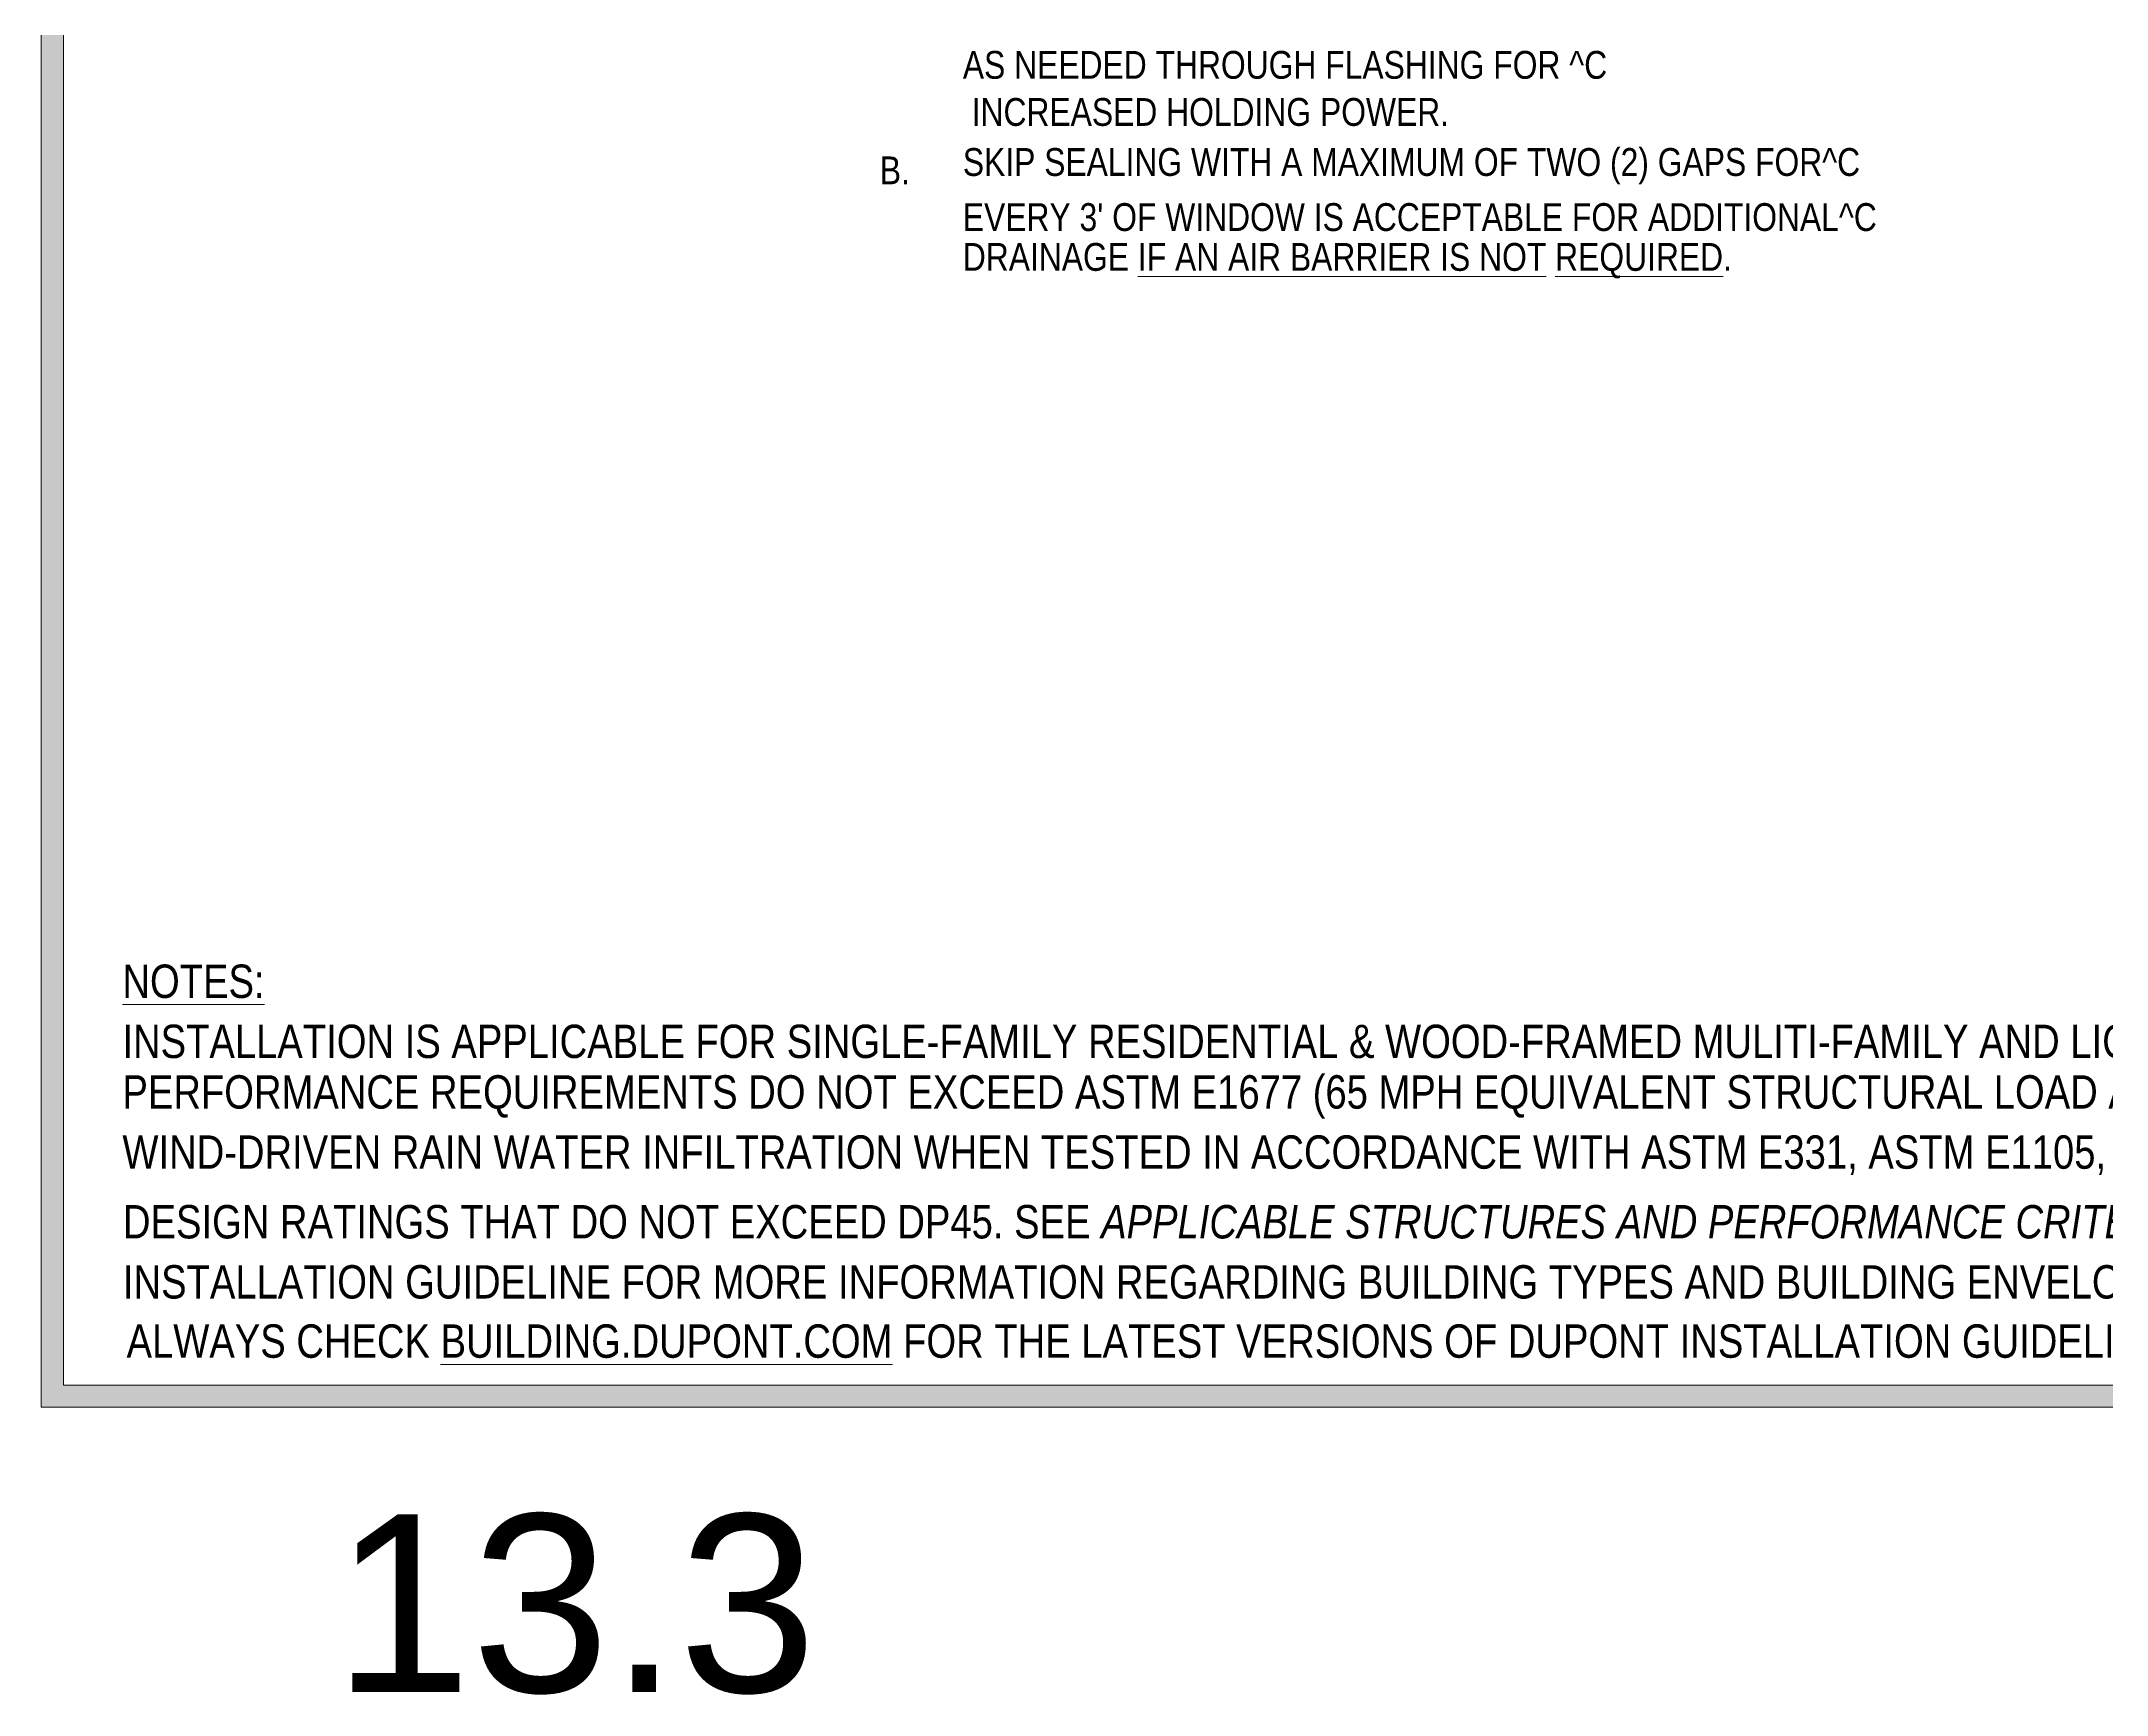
# Model space of a CAD drawing. Extents: x -1337 to 5791, y -3809 to 1769.
# Drawn here: x 2542 to 3379, y -3809 to -3139 of the extents above; entities that cross this region are included whole.
import ezdxf

# ---------------------------------------------------------------- set-up
doc = ezdxf.new("R2010")
doc.units = 0
doc.header["$MEASUREMENT"] = 0
for name, color, linetype, lineweight in [('.ATI-TEXT', 7, 'Continuous', 0), ('0_0', 7, 'Continuous', 0), ('G-ANNO-TTLB', 7, 'Continuous', 0)]:
    doc.layers.add(name, color=color, linetype=linetype, lineweight=lineweight)

# ---------------------------------------------------------------- blocks, each defined once
blk = doc.blocks.new('Block_86')
at = {"layer": '.ATI-TEXT', "char_height": 0.2, "attachment_point": 7}
for s, insert in [('\\L\\C18;\\c0;\\FArial Narrow|b0|i0|c1;\\H13.500003;\\W1.000000;NOTES:\\l', (2575.33, -3527.03)), ('\\C18;\\c0;\\FArial Narrow|b0|i0|c1;\\H13.500003;\\W1.000000;INSTALLATION IS APPLICABLE FOR SINGLE-FAMILY RESIDENTIAL & WOOD-FRAMED MULITI-FAMILY AND LIGHT COMMERCIAL BUILDINGS WHEN ', (2575.33, -3551.37)), ('\\C18;\\c0;\\FArial Narrow|b0|i0|c1;\\H13.500003;\\W1.000000;PERFORMANCE REQUIREMENTS DO NOT EXCEED ASTM E1677 (65 MPH EQUIVALENT STRUCTURAL LOAD AND 50 MPH (6.24 PSF) EQUIVALENT', (2575.33, -3575.72)), ('\\C18;\\c0;\\FArial Narrow|b0|i0|c1;\\H13.500003;\\W1.000000;WIND-DRIVEN RAIN WATER INFILTRATION WHEN TESTED IN ACCORDANCE WITH ASTM E331, ASTM E1105, OR SIMILAR), AND WINDOW/DOOR', (2575.33, -3600.06)), ('\\C18;\\c0;\\FArial Narrow|b0|i0|c1;\\H13.500003;\\W1.000000;DESIGN RATINGS THAT DO NOT EXCEED DP45. SEE \\FArial Narrow Italic|b0|i1|c1;APPLICABLE STRUCTURES AND PERFORMANCE CRITERIA \\FArial Narrow|b0|i0|c1;IN THE APPLICABLE DUPONT', (2575.54, -3624.41)), ('\\C18;\\c0;\\FArial Narrow|b0|i0|c1;\\H13.500003;\\W1.000000;INSTALLATION GUIDELINE FOR MORE INFORMATION REGARDING BUILDING TYPES AND BUILDING ENVELOPE PERFORMANCE.  ', (2575.53, -3648.75)), ('\\C18;\\c0;\\FArial Narrow|b0|i0|c1;\\H13.500003;\\W1.000000;ALWAYS CHECK \\L\\C160;\\c16730368;BUILDING.DUPON\\l\\LT\\l\\L.COM\\l\\C18;\\c0; FOR THE LATEST VERSIONS OF DUPONT INSTALLATION GUIDELINES AND OTHER PRODUCT LITERATURE.', (2577.01, -3672.73))]:
    blk.add_mtext(s, dxfattribs=dict(at, insert=insert))

msp = doc.modelspace()

# ---------------------------------------------------------------- hatches: boundary and pattern name
at = {"layer": 'G-ANNO-TTLB', "true_color": 0xff00ff, "transparency": 33554687}
h = msp.add_hatch(color=6, dxfattribs=at)
edge = h.paths.add_edge_path()
edge.add_spline(control_points=[(5472, -3692.6), (5472, -3692.6), (2542.48, -3692.6), (2542.48, -3692.6), (2542.48, -3692.6), (2542.48, -1235.6), (2542.48, -1235.6), (2542.48, -1235.6), (5472, -1235.6), (5472, -1235.6), (5472, -1235.6), (5472, -3692.6), (5472, -3692.6)], knot_values=[0, 0, 0, 0, 1, 1, 1, 2, 2, 2, 3, 3, 3, 4, 4, 4, 4], degree=3, periodic=0)
edge = h.paths.add_edge_path()
edge.add_spline(control_points=[(2551.48, -1244.6), (2551.48, -1244.6), (2551.48, -3683.6), (2551.48, -3683.6), (2551.48, -3683.6), (5463, -3683.6), (5463, -3683.6), (5463, -3683.6), (5463, -1244.6), (5463, -1244.6), (5463, -1244.6), (2551.48, -1244.6), (2551.48, -1244.6)], knot_values=[0, 0, 0, 0, 1, 1, 1, 2, 2, 2, 3, 3, 3, 4, 4, 4, 4], degree=3, periodic=0)
edge.add_line((2551.48, -1244.6), (2551.48, -1244.6))

# ---------------------------------------------------------------- linework, layer by layer
at = {"layer": 'G-ANNO-TTLB', "color": 6, "lineweight": 9, "true_color": 0xff00ff}
for p, q in [((2542.48, -1235.6), (2542.48, -3692.6)), ((2551.48, -1244.6), (2551.48, -3683.6)), ((2551.48, -3683.6), (2551.48, -1244.6)), ((2551.48, -3683.6), (5463, -3683.6)), ((5463, -3683.6), (2551.48, -3683.6)), ((2542.48, -3692.6), (5472, -3692.6))]:
    msp.add_line(p, q, dxfattribs=at)
at = {"layer": 'G-ANNO-TTLB'}
for points in [[(5472, -3692.6), (5472, -3692.6), (2542.48, -3692.6), (2542.48, -3692.6), (2542.48, -3692.6), (2542.48, -1235.6), (2542.48, -1235.6), (2542.48, -1235.6), (5472, -1235.6), (5472, -1235.6), (5472, -1235.6), (5472, -3692.6), (5472, -3692.6)], [(2551.48, -1244.6), (2551.48, -1244.6), (2551.48, -3683.6), (2551.48, -3683.6), (2551.48, -3683.6), (5463, -3683.6), (5463, -3683.6), (5463, -3683.6), (5463, -1244.6), (5463, -1244.6), (5463, -1244.6), (2551.48, -1244.6), (2551.48, -1244.6)]]:
    msp.add_open_spline(points, degree=3, knots=[0, 0, 0, 0, 1, 1, 1, 2, 2, 2, 3, 3, 3, 4, 4, 4, 4], dxfattribs=at)

# ---------------------------------------------------------------- block references
at = {"layer": '.ATI-TEXT'}
msp.add_blockref('Block_86', (0, 0), dxfattribs=at)

# ---------------------------------------------------------------- texts
at = {"layer": '.ATI-TEXT', "char_height": 0.2, "attachment_point": 7}
for s, insert in [('\\C18;\\c0;\\FArial Narrow|b0|i0|c1;\\H11.249999;\\W1.000000;AS NEEDED THROUGH FLASHING FOR ^C', (2915.63, -3154.82)), ('\\C18;\\c0;\\FArial Narrow|b0|i0|c1;\\H11.249999;\\W1.000000; INCREASED HOLDING POWER.', (2915.63, -3173.89)), ('\\C18;\\c0;\\FArial Narrow|b0|i0|c1;\\H11.250452;\\W1.000000;B.', (2882.01, -3197.38)), ('\\C18;\\c0;\\FArial Narrow|b0|i0|c1;\\H11.249999;\\W1.000000;SKIP SEALING WITH A MAXIMUM OF TWO (2) GAPS FOR^C', (2915.63, -3197.38)), ("\\C18;\\c0;\\FArial Narrow|b0|i0|c1;\\H11.249999;\\W1.000000;EVERY 3' OF WINDOW IS ACCEPTABLE FOR ADDITIONAL^C", (2915.63, -3216.45)), ('\\C18;\\c0;\\FArial Narrow|b0|i0|c1;\\H11.249999;\\W1.000000;DRAINAGE \\LIF\\l\\L \\l\\LAN\\l\\L \\l\\LAIR BARRIER IS NO\\l\\LT\\l\\L REQUIRED\\l.', (2915.63, -3235.52))]:
    msp.add_mtext(s, dxfattribs=dict(at, insert=insert))
at = {"layer": '0_0', "insert": (2660.74, -3808.97), "char_height": 0.2, "attachment_point": 7}
msp.add_mtext('\\C18;\\c0;\\FArial|b0|i0|c1;\\H72.000006;\\W1.000000;13.3', dxfattribs=at)

doc.saveas('drawing.dxf')
